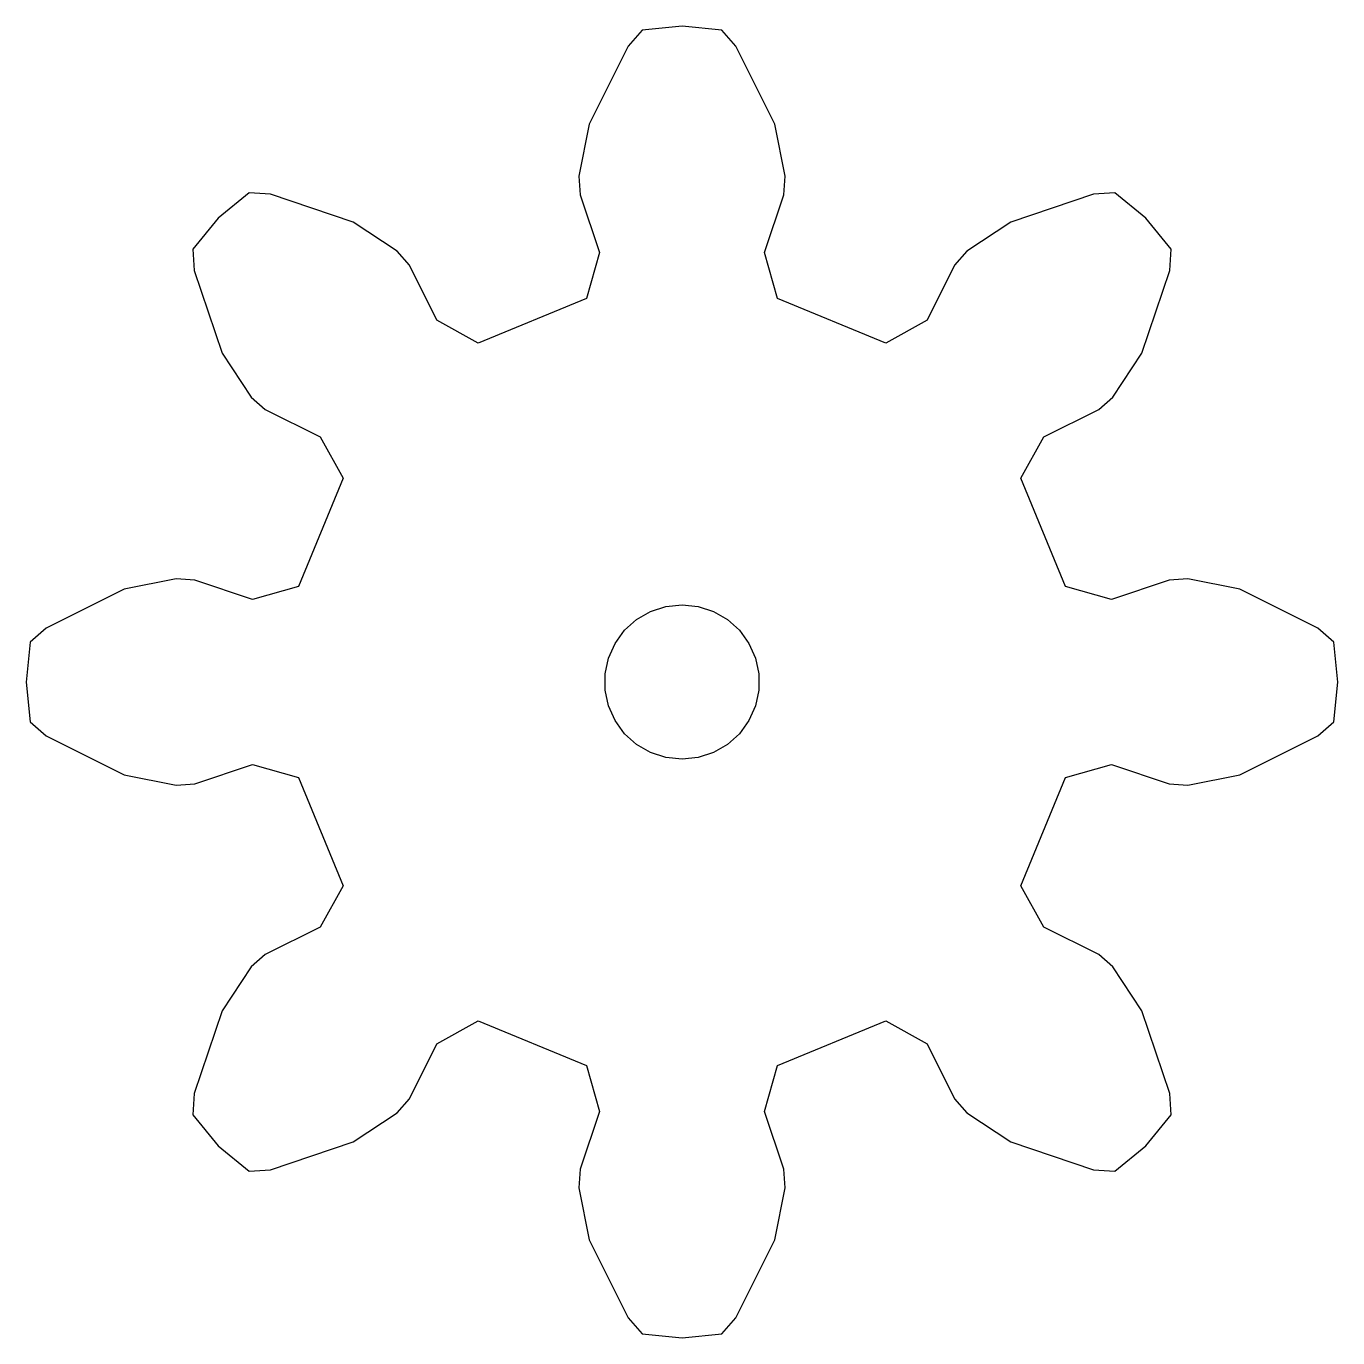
# Model space of a CAD drawing. Header units: metres. Extents: x -12.7 to 12.7, y -12.7 to 12.7.
import ezdxf

# ---------------------------------------------------------------- set-up
doc = ezdxf.new("R2010")
doc.units = ezdxf.units.M

msp = doc.modelspace()

# ---------------------------------------------------------------- linework, layer by layer
for p, q in [((0, 12.732), (-0.775, 12.656)), ((0.775, 12.656), (0, 12.732)), ((-0.775, 12.656), (-1.048, 12.346)), ((1.048, 12.346), (0.775, 12.656)), ((-1.048, 12.346), (-1.8, 10.831)), ((1.8, 10.831), (1.048, 12.346)), ((-1.8, 10.831), (-2.003, 9.823)), ((2.003, 9.823), (1.8, 10.831)), ((-2.003, 9.823), (-1.98, 9.461)), ((1.98, 9.461), (2.003, 9.823)), ((-8.401, 9.497), (-9.003, 9.003)), ((-7.989, 9.471), (-8.401, 9.497)), ((-6.386, 8.931), (-7.989, 9.471)), ((-1.98, 9.461), (-1.601, 8.338)), ((1.601, 8.338), (1.98, 9.461)), ((7.989, 9.471), (6.386, 8.931)), ((8.401, 9.497), (7.989, 9.471)), ((9.003, 9.003), (8.401, 9.497)), ((-9.003, 9.003), (-9.497, 8.401)), ((-5.53, 8.362), (-6.386, 8.931)), ((6.386, 8.931), (5.53, 8.362)), ((9.497, 8.401), (9.003, 9.003)), ((-9.497, 8.401), (-9.471, 7.989)), ((-5.29, 8.09), (-5.53, 8.362)), ((-1.601, 8.338), (-1.852, 7.447)), ((1.852, 7.447), (1.601, 8.338)), ((5.53, 8.362), (5.29, 8.09)), ((9.471, 7.989), (9.497, 8.401)), ((-9.471, 7.989), (-8.931, 6.386)), ((-4.763, 7.028), (-5.29, 8.09)), ((5.29, 8.09), (4.763, 7.028)), ((8.931, 6.386), (9.471, 7.989)), ((-1.852, 7.447), (-3.956, 6.576)), ((3.956, 6.576), (1.852, 7.447)), ((-3.956, 6.576), (-4.763, 7.028)), ((4.763, 7.028), (3.956, 6.576)), ((-8.931, 6.386), (-8.362, 5.53)), ((8.362, 5.53), (8.931, 6.386)), ((-8.362, 5.53), (-8.09, 5.29)), ((8.09, 5.29), (8.362, 5.53)), ((-8.09, 5.29), (-7.028, 4.763)), ((7.028, 4.763), (8.09, 5.29)), ((-7.028, 4.763), (-6.576, 3.956)), ((6.576, 3.956), (7.028, 4.763)), ((-6.576, 3.956), (-7.447, 1.852)), ((7.447, 1.852), (6.576, 3.956)), ((-10.831, 1.8), (-12.346, 1.048)), ((-9.823, 2.003), (-10.831, 1.8)), ((-9.461, 1.98), (-9.823, 2.003)), ((-8.338, 1.601), (-9.461, 1.98)), ((-7.447, 1.852), (-8.338, 1.601)), ((8.338, 1.601), (7.447, 1.852)), ((9.461, 1.98), (8.338, 1.601)), ((9.823, 2.003), (9.461, 1.98)), ((10.831, 1.8), (9.823, 2.003)), ((12.346, 1.048), (10.831, 1.8)), ((-0.882, 1.214), (-0.61, 1.37)), ((-0.61, 1.37), (-0.312, 1.467)), ((-0.312, 1.467), (0, 1.5)), ((0, 1.5), (0.312, 1.467)), ((0.312, 1.467), (0.61, 1.37)), ((0.61, 1.37), (0.882, 1.214)), ((-12.346, 1.048), (-12.656, 0.775)), ((-1.115, 1.004), (-0.882, 1.214)), ((0.882, 1.214), (1.115, 1.004)), ((12.656, 0.775), (12.346, 1.048)), ((-12.656, 0.775), (-12.732, 0)), ((-1.299, 0.75), (-1.115, 1.004)), ((1.115, 1.004), (1.299, 0.75)), ((12.732, 0), (12.656, 0.775)), ((-1.427, 0.464), (-1.299, 0.75)), ((1.299, 0.75), (1.427, 0.464)), ((-1.492, 0.157), (-1.427, 0.464)), ((1.427, 0.464), (1.492, 0.157)), ((-12.732, 0), (-12.656, -0.775)), ((-1.492, -0.157), (-1.492, 0.157)), ((1.492, 0.157), (1.492, -0.157)), ((-1.427, -0.464), (-1.492, -0.157)), ((1.492, -0.157), (1.427, -0.464)), ((12.656, -0.775), (12.732, 0)), ((-1.299, -0.75), (-1.427, -0.464)), ((1.427, -0.464), (1.299, -0.75)), ((-1.115, -1.004), (-1.299, -0.75)), ((1.299, -0.75), (1.115, -1.004)), ((-12.656, -0.775), (-12.346, -1.048)), ((-0.882, -1.214), (-1.115, -1.004)), ((1.115, -1.004), (0.882, -1.214)), ((12.346, -1.048), (12.656, -0.775)), ((-12.346, -1.048), (-10.831, -1.8)), ((-0.61, -1.37), (-0.882, -1.214)), ((0.882, -1.214), (0.61, -1.37)), ((10.831, -1.8), (12.346, -1.048)), ((-0.312, -1.467), (-0.61, -1.37)), ((0, -1.5), (-0.312, -1.467)), ((0.312, -1.467), (0, -1.5)), ((0.61, -1.37), (0.312, -1.467)), ((-9.461, -1.98), (-8.338, -1.601)), ((-8.338, -1.601), (-7.447, -1.852)), ((7.447, -1.852), (8.338, -1.601)), ((8.338, -1.601), (9.461, -1.98)), ((-10.831, -1.8), (-9.823, -2.003)), ((-9.823, -2.003), (-9.461, -1.98)), ((-7.447, -1.852), (-6.576, -3.956)), ((6.576, -3.956), (7.447, -1.852)), ((9.461, -1.98), (9.823, -2.003)), ((9.823, -2.003), (10.831, -1.8)), ((-6.576, -3.956), (-7.028, -4.763)), ((7.028, -4.763), (6.576, -3.956)), ((-7.028, -4.763), (-8.09, -5.29)), ((8.09, -5.29), (7.028, -4.763)), ((-8.09, -5.29), (-8.362, -5.53)), ((8.362, -5.53), (8.09, -5.29)), ((-8.362, -5.53), (-8.931, -6.386)), ((8.931, -6.386), (8.362, -5.53)), ((-8.931, -6.386), (-9.471, -7.989)), ((-4.763, -7.028), (-3.956, -6.576)), ((-3.956, -6.576), (-1.852, -7.447)), ((1.852, -7.447), (3.956, -6.576)), ((3.956, -6.576), (4.763, -7.028)), ((9.471, -7.989), (8.931, -6.386)), ((-5.29, -8.09), (-4.763, -7.028)), ((4.763, -7.028), (5.29, -8.09)), ((-1.852, -7.447), (-1.601, -8.338)), ((1.601, -8.338), (1.852, -7.447)), ((-9.471, -7.989), (-9.497, -8.401)), ((-5.53, -8.362), (-5.29, -8.09)), ((5.29, -8.09), (5.53, -8.362)), ((9.497, -8.401), (9.471, -7.989)), ((-9.497, -8.401), (-9.003, -9.003)), ((-6.386, -8.931), (-5.53, -8.362)), ((-1.601, -8.338), (-1.98, -9.461)), ((1.98, -9.461), (1.601, -8.338)), ((5.53, -8.362), (6.386, -8.931)), ((9.003, -9.003), (9.497, -8.401)), ((-9.003, -9.003), (-8.401, -9.497)), ((-7.989, -9.471), (-6.386, -8.931)), ((6.386, -8.931), (7.989, -9.471)), ((8.401, -9.497), (9.003, -9.003)), ((-8.401, -9.497), (-7.989, -9.471)), ((-1.98, -9.461), (-2.003, -9.823)), ((2.003, -9.823), (1.98, -9.461)), ((7.989, -9.471), (8.401, -9.497)), ((-2.003, -9.823), (-1.8, -10.831)), ((1.8, -10.831), (2.003, -9.823)), ((-1.8, -10.831), (-1.048, -12.346)), ((1.048, -12.346), (1.8, -10.831)), ((-1.048, -12.346), (-0.775, -12.656)), ((0.775, -12.656), (1.048, -12.346)), ((-0.775, -12.656), (0, -12.732)), ((0, -12.732), (0.775, -12.656))]:
    msp.add_line(p, q)

doc.saveas('drawing.dxf')
